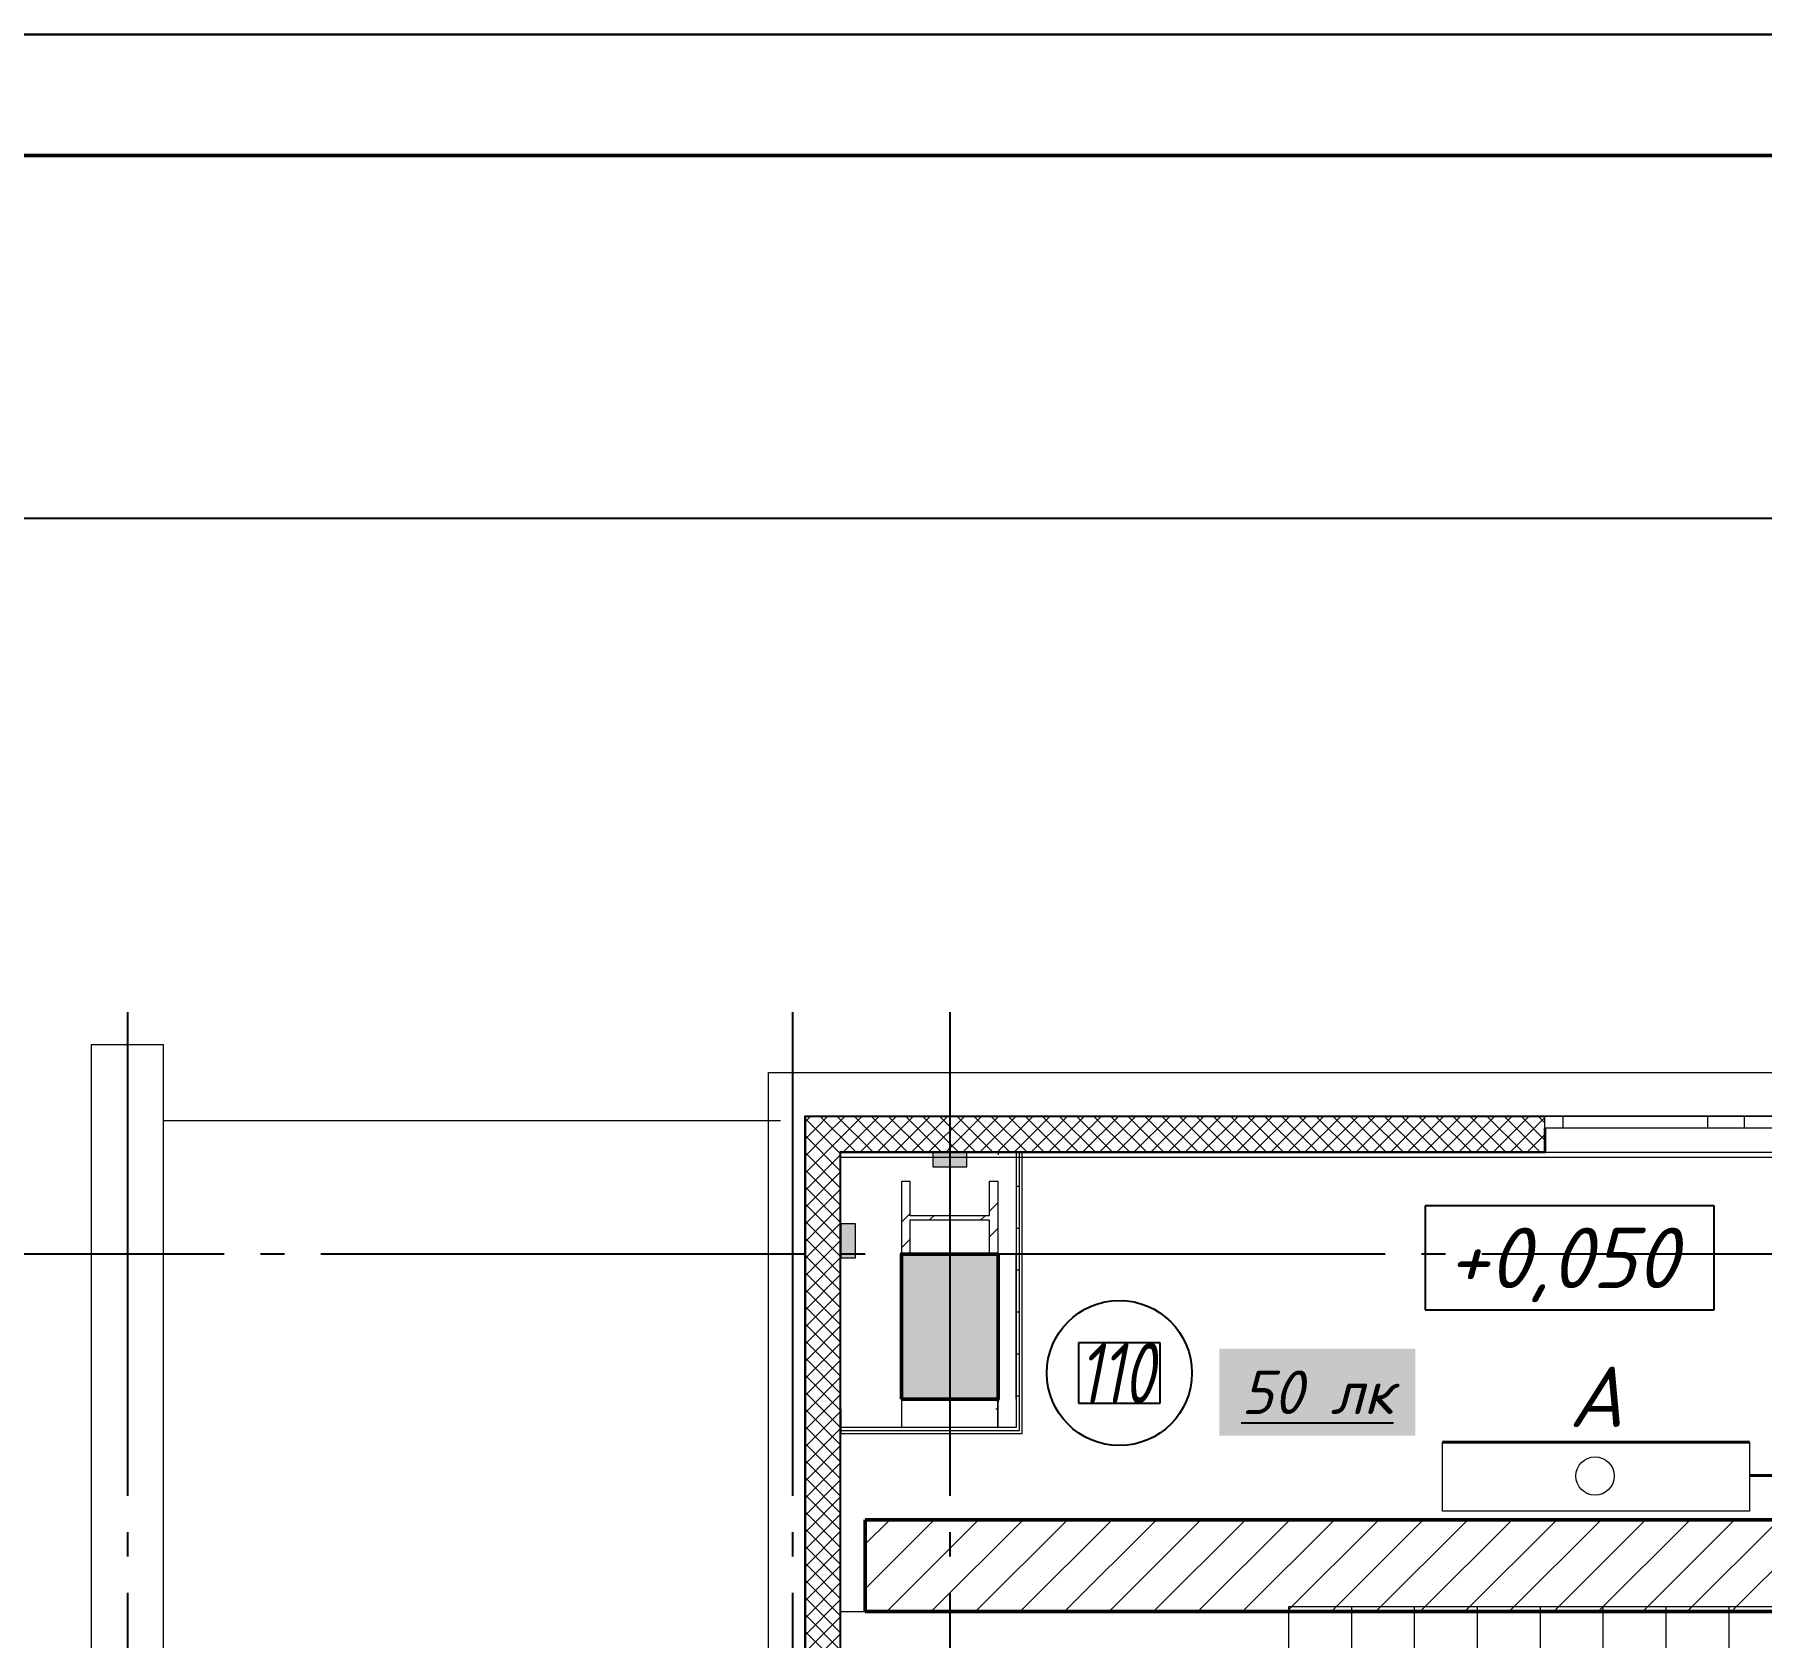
# Model space of a CAD drawing. Header units: millimetres. Extents: x 0 to 1293, y 0 to 420.
# Drawn here: x 60.3 to 131.7, y 353.7 to 420 of the extents above; entities that cross this region are included whole.
import ezdxf

# ---------------------------------------------------------------- set-up
doc = ezdxf.new("R2010")
doc.units = ezdxf.units.MM
for name, pattern in [('JIS_02_2.0', [3, 2, -1]), ('ГОСТ 2.303 5', [24, 20, -1.5, 1, -1.5]), ('СПКБ-0000-000-АР#001$0$Achse', [2300, 0, -800, 1500, 0])]:
    doc.linetypes.add(name, pattern=pattern)
for name, color, linetype in [('@000', 7, 'Continuous'), ('Viewport2ForCustomObjects_0', 7, 'Continuous'), ('Номер помещения', 7, 'Continuous'), ('Рамка', 7, 'Continuous'), ('СПКБ-0000-000-АР#001$0$Двери ArchiCAD', 7, 'Continuous'), ('СПКБ-0000-000-АР#001$0$Колонны новые', 7, 'Continuous'), ('СПКБ-0000-000-АР#001$0$Колонны существующие', 7, 'Continuous'), ('СПКБ-0000-000-АР#001$0$Лестница', 7, 'Continuous'), ('СПКБ-0000-000-АР#001$0$Окна ArchiCAD', 7, 'Continuous'), ('СПКБ-0000-000-АР#001$0$Перекрытие новые', 7, 'Continuous'), ('СПКБ-0000-000-АР#001$0$Стены', 7, 'Continuous'), ('СПКБ-0000-000-АР#001$0$Фахверк', 7, 'Continuous'), ('Строительные оси', 7, 'Continuous'), ('ЭО_АВАРИЙНОЕ ОСВЕЩЕНИЕ', 7, 'Continuous'), ('ЭО_РАБОЧЕЕ ОСВЕЩЕНИЕ', 7, 'Continuous')]:
    doc.layers.add(name, color=color, linetype=linetype)
for name, color, linetype, lineweight, true_color in [('СПКБ-0000-000-АР#001$0$Двери ArchiCAD_Ном._пера__23', 7, 'Continuous', 35, 0xff6600), ('СПКБ-0000-000-АР#001$0$Двери ArchiCAD_Ном._пера__3', 7, 'Continuous', 18, 0xff6600), ('СПКБ-0000-000-АР#001$0$Двери ArchiCAD_Ном._пера__58', 7, 'Continuous', 50, 0xdf0000), ('СПКБ-0000-000-АР#001$0$Колонны новые_Ном._пера__108', 7, 'Continuous', 13, 0xfd8379), ('СПКБ-0000-000-АР#001$0$Колонны существующие_Ном._пера__102', 7, 'Continuous', 13, 0xcccccc), ('СПКБ-0000-000-АР#001$0$Окна ArchiCAD_Ном._пера__68', 7, 'Continuous', 20, 0xfd4435), ('СПКБ-0000-000-АР#001$0$Стены_Ном._пера__58', 7, 'Continuous', 50, 0xdf0000), ('СПКБ-0000-000-АР#001$0$Стены_Ном._пера__68', 7, 'Continuous', 20, 0xfd4435), ('СПКБ-0000-000-АР#001$0$Фахверк_Ном._пера__102', 7, 'Continuous', 13, 0xcccccc)]:
    doc.layers.add(name, color=color, linetype=linetype, lineweight=lineweight, true_color=true_color)
for name, color, linetype, lineweight in [('СПКБ-0000-000-АР#001$0$Колонны новые_Ном._пера__20', 1, 'Continuous', 20), ('СПКБ-0000-000-АР#001$0$Колонны существующие_Ном._пера__141', 7, 'Continuous', 50), ('СПКБ-0000-000-АР#001$0$Лестница_Ном._пера__20', 1, 'Continuous', 20), ('СПКБ-0000-000-АР#001$0$Линии_Ном._пера__20', 1, 'Continuous', 20), ('СПКБ-0000-000-АР#001$0$Окна ArchiCAD_Ном._пера__6', 5, 'Continuous', 9), ('СПКБ-0000-000-АР#001$0$Перекрытие новые_Ном._пера__2', 8, 'Continuous', 15), ('СПКБ-0000-000-АР#001$0$Перекрытие новые_Ном._пера__20', 1, 'Continuous', 20), ('СПКБ-0000-000-АР#001$0$Стены_Ном._пера__1', 7, 'Continuous', 13), ('СПКБ-0000-000-АР#001$0$Стены_Ном._пера__20', 1, 'Continuous', 20), ('СПКБ-0000-000-АР#001$0$Фахверк_Ном._пера__1', 7, 'Continuous', 13)]:
    doc.layers.add(name, color=color, linetype=linetype, lineweight=lineweight)
doc.styles.add('1.8', font='isocpeui.ttf', dxfattribs={"height": 1.8})
doc.styles.add('2.5', font='isocpeui.ttf')
doc.styles.add('CustomTextStyle25', font='isocpeui.ttf', dxfattribs={"width": 0.73848, "height": 2.5})
doc.styles.add('CustomTextStyle9', font='isocpeui.ttf', dxfattribs={"height": 2.5})
pattern_1 = [(45, (0, 0), (-35.35534, 35.35534), []), (135, (0, 0), (35.35534, 35.35534), [])]
pattern_2 = [(0, (0, 0), (0, 173.2051), [0, -100]), (0, (50, 86.6), (0, 173.2051), [0, -100])]
pattern_3 = [(45, (0, 0), (-159.099, 159.099), []), (45, (-53.03, 53.03), (-159.099, 159.099), [])]
pattern_4 = [(45, (0, 0), (-91.9239, 91.9239), [])]

# ---------------------------------------------------------------- blocks, each defined once
blk = doc.blocks.new('СПКБ-0000-000-АР#001$0$Перекрытие_5', base_point=(-24406.7, 23407.7))
at = {"layer": 'СПКБ-0000-000-АР#001$0$Перекрытие новые_Ном._пера__20', "color": 1, "linetype": 'Continuous', "lineweight": 20, "flags": 128}
blk.add_lwpolyline([(-24406.7, 23407.7), (-22556.3, 23407.7), (-22556.3, 20627.7), (-24406.7, 20627.7)], close=True, dxfattribs=at)
blk = doc.blocks.new('СПКБ-0000-000-АР#001$0$Перекрытие_14', base_point=(-24406.7, 25286.1))
at = {"layer": 'СПКБ-0000-000-АР#001$0$Перекрытие новые_Ном._пера__2', "color": 8, "linetype": 'Continuous', "lineweight": 15, "flags": 128}
blk.add_lwpolyline([(-24406.7, 25286.1), (17886.7, 25286.1), (17886.7, 19190.9), (18207.5, 19191.7), (18218.1, 15055.7), (18468.1, 15055.7), (18468.1, 13655.7), (18218.1, 13655.7), (18247.5, 3579.8), (17892.7, 3578.9), (17892.7, -2534.3), (-24406.7, -2530.3)], close=True, dxfattribs=at)
blk = doc.blocks.new('СПКБ-0000-000-АР#001$0$Двустворчатое Окно 19')
at = {"layer": 'СПКБ-0000-000-АР#001$0$Окна ArchiCAD_Ном._пера__6', "color": 5, "linetype": 'Continuous', "lineweight": 9}
for p, q in [((-747, 100), (747, 100)), ((-750, 0), (-675, 0)), ((-675, 0), (-675, -50)), ((-675, 0), (-75, 0)), ((-75, -50), (-75, 0)), ((-75, 0), (0, 0)), ((0, 0), (75, 0)), ((75, 0), (75, -50)), ((75, 0), (675, 0)), ((675, -50), (675, 0)), ((675, 0), (750, 0)), ((-750, -50), (750, -50)), ((-675, -50), (-750, -50)), ((-75, -50), (-675, -50)), ((0, -50), (-75, -50)), ((75, -50), (0, -50)), ((675, -50), (75, -50)), ((750, -50), (675, -50))]:
    blk.add_line(p, q, dxfattribs=at)
at = {"layer": 'СПКБ-0000-000-АР#001$0$Окна ArchiCAD_Ном._пера__68', "color": 20, "linetype": 'Continuous', "lineweight": 20, "true_color": 0xfd4435}
for p, q in [((-750, -47), (-750, 0)), ((750, -47), (750, 0)), ((-750, -50), (-750, -47)), ((750, -50), (750, -47))]:
    blk.add_line(p, q, dxfattribs=at)
blk = doc.blocks.new('СПКБ-0000-000-АР#001$0$Стена_1', base_point=(17892.7, 25306.1))
at = {"layer": 'СПКБ-0000-000-АР#001$0$Стены_Ном._пера__68', "linetype": 'Continuous', "lineweight": 20, "true_color": 0xfd4435}
for points in [[(-21497.3, 25456.1), (-24556.7, 25456.1), (-24553.7, 25453.1), (-21497.3, 25453.1)], [(-21494.3, 25306.1), (-21494.3, 25406.1), (-21497.3, 25406.1), (-21497.3, 25309.1), (-21497.3, 25306.1)], [(-24409.7, 25309.1), (-24406.7, 25306.1), (-21497.3, 25306.1), (-21497.3, 25309.1)]]:
    blk.add_hatch(color=20, dxfattribs=at).paths.add_polyline_path(points)
h = blk.add_hatch(dxfattribs=at)
h.set_pattern_fill('СЕТКА_5X5_ДИАГОНАЛЬНАЯ', color=20, style=0, pattern_type=2)
h.set_pattern_definition(pattern_1)
h.paths.add_polyline_path([(-21497.3, 25453.1), (-24553.7, 25453.1), (-24409.7, 25309.1), (-21497.3, 25309.1), (-21497.3, 25406.1)])
at = {"layer": 'СПКБ-0000-000-АР#001$0$Стены_Ном._пера__68', "color": 20, "linetype": 'Continuous', "lineweight": 20, "true_color": 0xfd4435}
for p, q in [((-21497.3, 25453.1), (-24553.7, 25453.1)), ((-21497.3, 25456.1), (-21497.3, 25453.1)), ((-21497.3, 25453.1), (-21497.3, 25406.1)), ((-21497.3, 25406.1), (-21494.3, 25406.1)), ((-21497.3, 25309.1), (-21497.3, 25406.1)), ((-21494.3, 25406.1), (-21494.3, 25306.1)), ((-24409.7, 25309.1), (-21497.3, 25309.1)), ((-21497.3, 25306.1), (-21494.3, 25306.1))]:
    blk.add_line(p, q, dxfattribs=at)
at = {"layer": 'СПКБ-0000-000-АР#001$0$Стены_Ном._пера__68', "color": 20, "linetype": 'Continuous', "lineweight": 20, "true_color": 0xfd4435, "flags": 128}
for points in [[(-21497.3, 25456.1), (-24556.7, 25456.1)], [(-24406.7, 25306.1), (-21497.3, 25306.1)]]:
    blk.add_lwpolyline(points, dxfattribs=at)
at = {"layer": 'СПКБ-0000-000-АР#001$0$Окна ArchiCAD', "color": 5, "linetype": 'Continuous', "lineweight": 9, "zscale": 1000, "rotation": 180}
blk.add_blockref('СПКБ-0000-000-АР#001$0$Двустворчатое Окно 19', (-20747.3, 25406.1), dxfattribs=at)
blk = doc.blocks.new('СПКБ-0000-000-АР#001$0$Стена_2', base_point=(-24406.7, 25306.1))
at = {"layer": 'СПКБ-0000-000-АР#001$0$Стены_Ном._пера__68', "linetype": 'Continuous', "lineweight": 20, "true_color": 0xfd4435}
for points in [[(-24556.7, 25456.1), (-24556.7, 25010.1), (-24553.7, 25010.1), (-24553.7, 25453.1)], [(-24406.7, 25010.1), (-24406.7, 25306.1), (-24409.7, 25309.1), (-24409.7, 25010.1)], [(-24556.7, 25010.1), (-24556.7, 24870.1), (-24553.7, 24870.1), (-24553.7, 25010.1)], [(-24409.7, 24870.1), (-24406.9, 24870.1), (-24406.9, 25010.1), (-24409.7, 25010.1)], [(-24556.7, 24870.1), (-24556.7, 18955.7), (-24553.7, 18955.7), (-24553.7, 24870.1)], [(-24406.7, 18955.7), (-24406.7, 24870.1), (-24409.7, 24870.1), (-24409.7, 18955.7)]]:
    blk.add_hatch(color=20, dxfattribs=at).paths.add_polyline_path(points)
h = blk.add_hatch(dxfattribs=at)
h.set_pattern_fill('СЕТКА_5X5_ДИАГОНАЛЬНАЯ', color=20, style=0, pattern_type=2)
h.set_pattern_definition(pattern_1)
h.paths.add_polyline_path([(-24409.7, 25010.1), (-24409.7, 25309.1), (-24553.7, 25453.1), (-24553.7, 25010.1)])
h = blk.add_hatch(dxfattribs=at)
h.set_pattern_fill('СЕТКА_5X5_ДИАГОНАЛЬНАЯ', color=20, style=0, pattern_type=2)
h.set_pattern_definition(pattern_1)
h.paths.add_polyline_path([(-24553.7, 25010.1), (-24553.7, 24870.1), (-24409.7, 24870.1), (-24409.7, 25010.1)])
h = blk.add_hatch(dxfattribs=at)
h.set_pattern_fill('СЕТКА_5X5_ДИАГОНАЛЬНАЯ', color=20, style=0, pattern_type=2)
h.set_pattern_definition(pattern_1)
h.paths.add_polyline_path([(-24409.7, 18955.7), (-24409.7, 24870.1), (-24553.7, 24870.1), (-24553.7, 18955.7)])
at = {"layer": 'СПКБ-0000-000-АР#001$0$Стены_Ном._пера__68', "color": 20, "linetype": 'Continuous', "lineweight": 20, "true_color": 0xfd4435}
for p, q in [((-24553.7, 25453.1), (-24553.7, 25010.1)), ((-24409.7, 25010.1), (-24409.7, 25309.1)), ((-24553.7, 25010.1), (-24553.7, 24870.1)), ((-24409.7, 24870.1), (-24409.7, 25010.1)), ((-24553.7, 24870.1), (-24553.7, 18955.7)), ((-24409.7, 18955.7), (-24409.7, 24870.1))]:
    blk.add_line(p, q, dxfattribs=at)
at = {"layer": 'СПКБ-0000-000-АР#001$0$Стены_Ном._пера__68', "color": 20, "linetype": 'Continuous', "lineweight": 20, "true_color": 0xfd4435, "flags": 128}
for points in [[(-24556.7, 25456.1), (-24556.7, 17660.6)], [(-24406.7, 25010.1), (-24406.7, 25306.1)], [(-24406.7, 18955.7), (-24406.7, 24870.1)]]:
    blk.add_lwpolyline(points, dxfattribs=at)
blk = doc.blocks.new('СПКБ-0000-000-АР#001$0$Стена_65', base_point=(-24406.7, 24244.5))
at = {"layer": 'СПКБ-0000-000-АР#001$0$Стены_Ном._пера__20', "linetype": 'Continuous', "lineweight": 20}
h = blk.add_hatch(dxfattribs=at)
h.set_pattern_fill('ШТУКАТУРКА', color=1, style=0, pattern_type=2)
h.set_pattern_definition(pattern_2)
h.paths.add_polyline_path([(-23681.9, 24169.5), (-24406.7, 24169.5), (-24406.7, 24156.5), (-23668.9, 24156.5)])
h = blk.add_hatch(dxfattribs=at)
h.set_pattern_fill('ШТУКАТУРКА', color=1, style=0, pattern_type=2)
h.set_pattern_definition(pattern_2)
h.paths.add_polyline_path([(-24406.7, 24144.5), (-23656.9, 24144.5), (-23668.9, 24156.5), (-24406.7, 24156.5)])
at = {"layer": 'СПКБ-0000-000-АР#001$0$Стены_Ном._пера__1', "color": 7, "linetype": 'СПКБ-0000-000-АР#001$0$Achse', "lineweight": 13, "flags": 128}
blk.add_lwpolyline([(-23756.9, 24244.5), (-24406.7, 24244.5)], dxfattribs=at)
at = {"layer": 'СПКБ-0000-000-АР#001$0$Стены_Ном._пера__1', "color": 7, "linetype": 'Continuous', "lineweight": 13, "flags": 128}
blk.add_lwpolyline([(-24406.7, 24244.5), (-24406.7, 24169.5)], dxfattribs=at)
at = {"layer": 'СПКБ-0000-000-АР#001$0$Стены_Ном._пера__20', "color": 1, "linetype": 'Continuous', "lineweight": 20, "flags": 128}
for points in [[(-24406.7, 24169.5), (-24406.7, 24156.5)], [(-24406.7, 24156.5), (-24406.7, 24144.5)], [(-24406.7, 24144.5), (-23656.9, 24144.5)]]:
    blk.add_lwpolyline(points, dxfattribs=at)
at = {"layer": 'СПКБ-0000-000-АР#001$0$Стены_Ном._пера__68', "color": 20, "linetype": 'Continuous', "lineweight": 20, "true_color": 0xfd4435}
for p, q in [((-23681.9, 24169.5), (-24406.7, 24169.5)), ((-24406.7, 24156.5), (-23668.9, 24156.5))]:
    blk.add_line(p, q, dxfattribs=at)
blk = doc.blocks.new('СПКБ-0000-000-АР#001$0$Стена_66', base_point=(-23756.9, 24244.5))
at = {"layer": 'СПКБ-0000-000-АР#001$0$Стены_Ном._пера__20', "linetype": 'Continuous', "lineweight": 20}
h = blk.add_hatch(dxfattribs=at)
h.set_pattern_fill('ШТУКАТУРКА', color=1, style=0, pattern_type=2)
h.set_pattern_definition(pattern_2)
h.paths.add_polyline_path([(-23681.9, 25306.1), (-23681.9, 24885.7), (-23668.9, 24885.7), (-23668.9, 25306.1)])
h = blk.add_hatch(dxfattribs=at)
h.set_pattern_fill('ШТУКАТУРКА', color=1, style=0, pattern_type=2)
h.set_pattern_definition(pattern_2)
h.paths.add_polyline_path([(-23656.9, 24885.7), (-23656.9, 25306.1), (-23668.9, 25306.1), (-23668.9, 24885.7)])
h = blk.add_hatch(dxfattribs=at)
h.set_pattern_fill('ШТУКАТУРКА', color=1, style=0, pattern_type=2)
h.set_pattern_definition(pattern_2)
h.paths.add_polyline_path([(-23668.9, 24285.7), (-23668.9, 24885.7), (-23681.9, 24885.7), (-23681.9, 24285.7)])
h = blk.add_hatch(dxfattribs=at)
h.set_pattern_fill('ШТУКАТУРКА', color=1, style=0, pattern_type=2)
h.set_pattern_definition(pattern_2)
h.paths.add_polyline_path([(-23656.9, 24285.7), (-23656.9, 24885.7), (-23668.9, 24885.7), (-23668.9, 24285.7)])
h = blk.add_hatch(dxfattribs=at)
h.set_pattern_fill('ШТУКАТУРКА', color=1, style=0, pattern_type=2)
h.set_pattern_definition(pattern_2)
h.paths.add_polyline_path([(-23681.9, 24285.7), (-23681.9, 24169.5), (-23668.9, 24156.5), (-23668.9, 24285.7)])
h = blk.add_hatch(dxfattribs=at)
h.set_pattern_fill('ШТУКАТУРКА', color=1, style=0, pattern_type=2)
h.set_pattern_definition(pattern_2)
h.paths.add_polyline_path([(-23656.9, 24144.5), (-23656.9, 24285.7), (-23668.9, 24285.7), (-23668.9, 24156.5)])
at = {"layer": 'СПКБ-0000-000-АР#001$0$Стены_Ном._пера__1', "color": 7, "linetype": 'Continuous', "lineweight": 13, "flags": 128}
blk.add_lwpolyline([(-23756.9, 25306.1), (-23681.9, 25306.1)], dxfattribs=at)
at = {"layer": 'СПКБ-0000-000-АР#001$0$Стены_Ном._пера__1', "color": 7, "linetype": 'СПКБ-0000-000-АР#001$0$Achse', "lineweight": 13, "flags": 128}
for points in [[(-23756.9, 25306.1), (-23756.9, 24885.7)], [(-23756.9, 24285.7), (-23756.9, 24244.5)]]:
    blk.add_lwpolyline(points, dxfattribs=at)
at = {"layer": 'СПКБ-0000-000-АР#001$0$Стены_Ном._пера__20', "color": 1, "linetype": 'Continuous', "lineweight": 20, "flags": 128}
for points in [[(-23681.9, 25306.1), (-23668.9, 25306.1)], [(-23668.9, 25306.1), (-23656.9, 25306.1)], [(-23656.9, 24144.5), (-23656.9, 25306.1)]]:
    blk.add_lwpolyline(points, dxfattribs=at)
at = {"layer": 'СПКБ-0000-000-АР#001$0$Стены_Ном._пера__68', "color": 20, "linetype": 'Continuous', "lineweight": 20, "true_color": 0xfd4435}
for p, q in [((-23681.9, 25306.1), (-23681.9, 24885.7)), ((-23668.9, 24885.7), (-23668.9, 25306.1)), ((-23681.9, 24285.7), (-23681.9, 24885.7)), ((-23681.9, 24885.7), (-23681.9, 24285.7)), ((-23668.9, 24285.7), (-23668.9, 24885.7)), ((-23681.9, 24285.7), (-23681.9, 24169.5)), ((-23668.9, 24156.5), (-23668.9, 24285.7))]:
    blk.add_line(p, q, dxfattribs=at)
blk = doc.blocks.new('СПКБ-0000-000-АР#001$0$Колонна_28', base_point=(-23956.9, 24585.7))
at = {"layer": 'СПКБ-0000-000-АР#001$0$Колонны существующие_Ном._пера__102', "linetype": 'Continuous', "lineweight": 13, "true_color": 0xcccccc}
blk.add_hatch(color=254, dxfattribs=at).paths.add_polyline_path([(-24156.9, 24285.7), (-23756.9, 24285.7), (-23756.9, 24885.7), (-24156.9, 24885.7)])
at = {"layer": 'СПКБ-0000-000-АР#001$0$Колонны существующие_Ном._пера__141', "color": 7, "linetype": 'Continuous', "lineweight": 50, "flags": 128}
blk.add_lwpolyline([(-24156.9, 24285.7), (-23756.9, 24285.7), (-23756.9, 24885.7), (-24156.9, 24885.7)], close=True, dxfattribs=at)
blk = doc.blocks.new('СПКБ-0000-000-АР#001$0$Колонна_99', base_point=(-23956.9, 25035.7))
at = {"layer": 'СПКБ-0000-000-АР#001$0$Колонны новые_Ном._пера__108', "linetype": 'Continuous', "lineweight": 13, "true_color": 0xfd8379}
h = blk.add_hatch(dxfattribs=at)
h.set_pattern_fill('СТАЛЬ', color=11, style=0, pattern_type=2)
h.set_pattern_definition(pattern_3)
h.paths.add_polyline_path([(-23756.9, 25185.7), (-23793.5, 25185.7), (-23793.5, 25044.5), (-24120.2, 25044.5), (-24120.2, 25185.7), (-24156.9, 25185.7), (-24156.9, 24885.7), (-24120.2, 24885.7), (-24120.2, 25027), (-23793.5, 25027), (-23793.5, 24885.7), (-23756.9, 24885.7)])
at = {"layer": 'СПКБ-0000-000-АР#001$0$Колонны новые_Ном._пера__20', "color": 1, "linetype": 'Continuous', "lineweight": 20}
for p, q in [((-24120.2, 25185.7), (-24156.9, 25185.7)), ((-24156.9, 25185.7), (-24156.9, 24885.7)), ((-24120.2, 25044.5), (-24120.2, 25185.7)), ((-23756.9, 25185.7), (-23793.5, 25185.7)), ((-23793.5, 25185.7), (-23793.5, 25044.5)), ((-23756.9, 24885.7), (-23756.9, 25185.7)), ((-23793.5, 25044.5), (-24120.2, 25044.5)), ((-24120.2, 24885.7), (-24120.2, 25027)), ((-24120.2, 25027), (-23793.5, 25027)), ((-23793.5, 25027), (-23793.5, 24885.7)), ((-24156.9, 24885.7), (-24120.2, 24885.7)), ((-23793.5, 24885.7), (-23756.9, 24885.7))]:
    blk.add_line(p, q, dxfattribs=at)
blk = doc.blocks.new('СПКБ-0000-000-АР#001$0$Колонна_100', base_point=(-24156.9, 24228.2))
at = {"layer": 'СПКБ-0000-000-АР#001$0$Колонны новые_Ном._пера__108', "linetype": 'Continuous', "lineweight": 13, "true_color": 0xfd8379}
h = blk.add_hatch(dxfattribs=at)
h.set_pattern_fill('СТАЛЬ', color=11, style=0, pattern_type=2)
h.set_pattern_definition(pattern_3)
h.paths.add_polyline_path([(-23756.9, 24169.4), (-23756.9, 24282.4), (-23756.9, 24284.4), (-23758.9, 24284.4), (-24154.9, 24284.4), (-24156.9, 24284.4), (-24156.9, 24282.4), (-24156.9, 24169.4), (-24154.9, 24169.4), (-24154.9, 24282.4), (-23758.9, 24282.4), (-23758.9, 24169.4)])
at = {"layer": 'СПКБ-0000-000-АР#001$0$Колонны новые_Ном._пера__20', "color": 1, "linetype": 'Continuous', "lineweight": 20}
for p, q in [((-24154.9, 24284.4), (-24156.9, 24284.4)), ((-24156.9, 24284.4), (-24156.9, 24282.4)), ((-24156.9, 24282.4), (-24156.9, 24169.4)), ((-23758.9, 24284.4), (-24154.9, 24284.4)), ((-24154.9, 24169.4), (-24154.9, 24282.4)), ((-24154.9, 24282.4), (-23758.9, 24282.4)), ((-23756.9, 24284.4), (-23758.9, 24284.4)), ((-23758.9, 24282.4), (-23758.9, 24169.4)), ((-23756.9, 24282.4), (-23756.9, 24284.4)), ((-23756.9, 24169.4), (-23756.9, 24282.4)), ((-24156.9, 24169.4), (-24154.9, 24169.4)), ((-23758.9, 24169.4), (-23756.9, 24169.4))]:
    blk.add_line(p, q, dxfattribs=at)
blk = doc.blocks.new('СПКБ-0000-000-АР#001$0$Лестничный Марш ЖБ 19_3')
at = {"layer": 'СПКБ-0000-000-АР#001$0$Лестница_Ном._пера__20', "color": 1, "linetype": 'Continuous', "lineweight": 20}
for p, q in [((1350, 2860), (0, 2860)), ((0, 2860), (0, 0)), ((675, 2860), (475, 2660)), ((675, 0), (675, 2860)), ((875, 2660), (675, 2860)), ((1350, 0), (1350, 2860)), ((0, 2600), (1350, 2600)), ((0, 2340), (1350, 2340)), ((0, 2080), (1350, 2080)), ((0, 1820), (1350, 1820)), ((0, 1560), (1350, 1560)), ((0, 1300), (1350, 1300)), ((0, 1040), (1350, 1040)), ((0, 780), (1350, 780)), ((0, 520), (1350, 520)), ((0, 260), (1350, 260)), ((0, 0), (1350, 0))]:
    blk.add_line(p, q, dxfattribs=at)
for start, end in [(0, 180), (180, 0)]:
    blk.add_arc((675, 0), 100, start, end, dxfattribs=at)
blk = doc.blocks.new('СПКБ-0000-000-АР#001$0$Двупольная Дверь 19_10')
at = {"layer": 'СПКБ-0000-000-АР#001$0$Двери ArchiCAD_Ном._пера__23', "color": 30, "linetype": 'Continuous', "lineweight": 35, "true_color": 0xff6600}
for p, q in [((-660, 0), (-700, 0)), ((-700, 0), (-700, -115)), ((-660, -115), (-660, 0)), ((700, 0), (660, 0)), ((660, 0), (660, -115)), ((700, -115), (700, 0)), ((-700, -115), (-660, -115)), ((660, -115), (700, -115))]:
    blk.add_line(p, q, dxfattribs=at)
at = {"layer": 'СПКБ-0000-000-АР#001$0$Двери ArchiCAD_Ном._пера__3', "color": 30, "linetype": 'Continuous', "lineweight": 18, "true_color": 0xff6600}
for p, q in [((-660, 0), (-88.4, 330)), ((660, 0), (88.4, 330))]:
    blk.add_line(p, q, dxfattribs=at)
for centre, start, end in [((-660, 0), 0, 30), ((660, 0), 150, 180)]:
    blk.add_arc(centre, 660, start, end, dxfattribs=at)
at = {"layer": 'СПКБ-0000-000-АР#001$0$Двери ArchiCAD_Ном._пера__58', "color": 12, "linetype": 'Continuous', "lineweight": 50, "true_color": 0xdf0000}
for p, q in [((-700, 0), (-737, 0)), ((-700, 0), (-700, -115)), ((700, 0), (700, -115)), ((700, 0), (737, 0)), ((-700, -115), (-700, -380)), ((700, -115), (700, -380)), ((-700, -380), (-737, -380)), ((700, -380), (737, -380))]:
    blk.add_line(p, q, dxfattribs=at)
blk = doc.blocks.new('СПКБ-0000-000-АР#001$0$Стена_149', base_point=(-17956.9, 23407.7))
at = {"layer": 'СПКБ-0000-000-АР#001$0$Стены_Ном._пера__20', "linetype": 'Continuous', "lineweight": 20}
h = blk.add_hatch(dxfattribs=at)
h.set_pattern_fill('КИРПИЧ_ОБЫКНОВЕННЫЙ', color=1, style=0, pattern_type=2)
h.set_pattern_definition(pattern_4)
h.paths.add_polyline_path([(-24306.7, 23787.7), (-24306.7, 23407.7), (-19554.1, 23407.7), (-19554.1, 23672.7), (-19554.1, 23787.7)])
h = blk.add_hatch(dxfattribs=at)
h.set_pattern_fill('КИРПИЧ_ОБЫКНОВЕННЫЙ', color=1, style=0, pattern_type=2)
h.set_pattern_definition(pattern_4)
h.paths.add_polyline_path([(-18154.1, 23787.7), (-18154.1, 23672.7), (-18154.1, 23407.7), (-18146.9, 23407.7), (-18146.9, 23787.7)])
at = {"layer": 'СПКБ-0000-000-АР#001$0$Стены_Ном._пера__58', "color": 12, "linetype": 'Continuous', "lineweight": 50, "true_color": 0xdf0000}
for p, q in [((-19554.1, 23787.7), (-19591.1, 23787.7)), ((-19554.1, 23787.7), (-19554.1, 23672.7)), ((-18154.1, 23787.7), (-18117.1, 23787.7)), ((-18154.1, 23787.7), (-18154.1, 23672.7)), ((-19554.1, 23672.7), (-19554.1, 23407.7)), ((-18154.1, 23672.7), (-18154.1, 23407.7)), ((-19554.1, 23407.7), (-19591.1, 23407.7)), ((-18154.1, 23407.7), (-18117.1, 23407.7))]:
    blk.add_line(p, q, dxfattribs=at)
at = {"layer": 'СПКБ-0000-000-АР#001$0$Стены_Ном._пера__58', "color": 12, "linetype": 'Continuous', "lineweight": 50, "true_color": 0xdf0000, "flags": 128}
for points in [[(-19554.1, 23787.7), (-24306.7, 23787.7)], [(-24306.7, 23787.7), (-24306.7, 23407.7)], [(-18146.9, 23787.7), (-18154.1, 23787.7)], [(-24306.7, 23407.7), (-19554.1, 23407.7)], [(-18154.1, 23407.7), (-18146.9, 23407.7)]]:
    blk.add_lwpolyline(points, dxfattribs=at)
at = {"layer": 'СПКБ-0000-000-АР#001$0$Двери ArchiCAD', "color": 21, "linetype": 'Continuous', "lineweight": 18, "true_color": 0xff9955, "zscale": 1000}
blk.add_blockref('СПКБ-0000-000-АР#001$0$Двупольная Дверь 19_10', (-18854.1, 23787.7), dxfattribs=at)
blk = doc.blocks.new('СПКБ-0000-000-АР#001$0$Стена_152', base_point=(-27356.9, 18885.7))
at = {"layer": 'СПКБ-0000-000-АР#001$0$Стены_Ном._пера__20', "color": 1, "linetype": 'Continuous', "lineweight": 20, "flags": 128}
for points in [[(-27206.9, 25751), (-27506.9, 25751)], [(-27506.9, 25751), (-27506.9, 18885.7)], [(-27206.9, 18885.7), (-27206.9, 25751)]]:
    blk.add_lwpolyline(points, dxfattribs=at)
blk = doc.blocks.new('СПКБ-0000-000-АР#001$0$Колонна_164', base_point=(-23956.9, 25275.7))
at = {"layer": 'СПКБ-0000-000-АР#001$0$Фахверк_Ном._пера__102', "linetype": 'Continuous', "lineweight": 13, "true_color": 0xcccccc}
blk.add_hatch(color=254, dxfattribs=at).paths.add_polyline_path([(-23886.9, 25305.7), (-24026.9, 25305.7), (-24026.9, 25245.7), (-23886.9, 25245.7)])
at = {"layer": 'СПКБ-0000-000-АР#001$0$Фахверк_Ном._пера__1', "color": 7, "linetype": 'Continuous', "lineweight": 13, "flags": 128}
blk.add_lwpolyline([(-23886.9, 25305.7), (-24026.9, 25305.7), (-24026.9, 25245.7), (-23886.9, 25245.7)], close=True, dxfattribs=at)
blk = doc.blocks.new('СПКБ-0000-000-АР#001$0$Колонна_165', base_point=(-24376.9, 24940.1))
at = {"layer": 'СПКБ-0000-000-АР#001$0$Фахверк_Ном._пера__102', "linetype": 'Continuous', "lineweight": 13, "true_color": 0xcccccc}
blk.add_hatch(color=254, dxfattribs=at).paths.add_polyline_path([(-24406.9, 25010.1), (-24406.9, 24870.1), (-24346.9, 24870.1), (-24346.9, 25010.1)])
at = {"layer": 'СПКБ-0000-000-АР#001$0$Фахверк_Ном._пера__1', "color": 7, "linetype": 'Continuous', "lineweight": 13, "flags": 128}
blk.add_lwpolyline([(-24406.9, 25010.1), (-24406.9, 24870.1), (-24346.9, 24870.1), (-24346.9, 25010.1)], close=True, dxfattribs=at)
blk = doc.blocks.new('*E595')
at = {"layer": 'СПКБ-0000-000-АР#001$0$Линии_Ном._пера__20', "color": 1, "linetype": 'Continuous', "lineweight": 20}
for p, q in [((29.25, 307), (78.823, 307)), ((29.25, 227.248), (29.25, 307)), ((29.75, 305.002), (4.25, 305.002))]:
    blk.add_line(p, q, dxfattribs=at)
at = {"layer": 'СПКБ-0000-000-АР#001$0$Колонны новые', "color": 1, "lineweight": 20, "xscale": 0.01, "yscale": 0.01, "zscale": 0.01}
for name, p in [('СПКБ-0000-000-АР#001$0$Колонна_99', (36.75, 301)), ('СПКБ-0000-000-АР#001$0$Колонна_100', (34.75, 292.925))]:
    blk.add_blockref(name, p, dxfattribs=at)
at = {"layer": 'СПКБ-0000-000-АР#001$0$Колонны существующие', "color": 7, "lineweight": 50, "xscale": 0.01, "yscale": 0.01, "zscale": 0.01}
blk.add_blockref('СПКБ-0000-000-АР#001$0$Колонна_28', (36.75, 296.5), dxfattribs=at)
at = {"layer": 'СПКБ-0000-000-АР#001$0$Лестница', "color": 161, "linetype": 'Continuous', "lineweight": 20, "true_color": 0xaaaaff, "xscale": 0.01, "yscale": 0.01, "zscale": 10, "rotation": 270}
blk.add_blockref('СПКБ-0000-000-АР#001$0$Лестничный Марш ЖБ 19_3', (50.756, 284.919), dxfattribs=at)
at = {"layer": 'СПКБ-0000-000-АР#001$0$Перекрытие новые', "color": 8, "linetype": 'Continuous', "lineweight": 15, "xscale": 0.01, "yscale": 0.01, "zscale": 0.01}
blk.add_blockref('СПКБ-0000-000-АР#001$0$Перекрытие_14', (32.251, 303.504), dxfattribs=at)
at = {"layer": 'СПКБ-0000-000-АР#001$0$Перекрытие новые', "color": 1, "linetype": 'Continuous', "lineweight": 20, "xscale": 0.01, "yscale": 0.01, "zscale": 0.01}
blk.add_blockref('СПКБ-0000-000-АР#001$0$Перекрытие_5', (32.251, 284.72), dxfattribs=at)
at = {"layer": 'СПКБ-0000-000-АР#001$0$Стены', "color": 20, "lineweight": 20, "true_color": 0xfd4435, "xscale": 0.01, "yscale": 0.01, "zscale": 0.01}
for name, p in [('СПКБ-0000-000-АР#001$0$Стена_1', (455.245, 303.704)), ('СПКБ-0000-000-АР#001$0$Стена_2', (32.251, 303.704))]:
    blk.add_blockref(name, p, dxfattribs=at)
at = {"layer": 'СПКБ-0000-000-АР#001$0$Стены', "color": 12, "lineweight": 50, "true_color": 0xdf0000, "xscale": 0.01, "yscale": 0.01, "zscale": 0.01}
for name, p in [('СПКБ-0000-000-АР#001$0$Стена_152', (2.75, 239.5)), ('СПКБ-0000-000-АР#001$0$Стена_66', (38.75, 293.087)), ('СПКБ-0000-000-АР#001$0$Стена_65', (32.251, 293.087)), ('СПКБ-0000-000-АР#001$0$Стена_149', (96.75, 284.72))]:
    blk.add_blockref(name, p, dxfattribs=at)
at = {"layer": 'СПКБ-0000-000-АР#001$0$Фахверк', "color": 7, "lineweight": 13, "xscale": 0.01, "yscale": 0.01, "zscale": 0.01}
for name, p in [('СПКБ-0000-000-АР#001$0$Колонна_164', (36.75, 303.4)), ('СПКБ-0000-000-АР#001$0$Колонна_165', (32.55, 300.044))]:
    blk.add_blockref(name, p, dxfattribs=at)
blk = doc.blocks.new('*E596')
at = {"layer": 'Номер помещения', "color": 7, "true_color": 0xffffff}
for p, q in [((89.787, 309.993), (77.849, 309.993)), ((77.849, 309.993), (77.849, 305.693)), ((89.787, 305.693), (89.787, 309.993)), ((77.849, 305.693), (89.787, 305.693)), ((77.849, 305.693), (77.849, 305.693))]:
    blk.add_line(p, q, dxfattribs=at)
at = {"layer": 'Номер помещения', "color": 6, "linetype": 'Continuous'}
for p, q in [((89.787, 309.993), (77.849, 309.993)), ((77.849, 309.993), (77.849, 305.693)), ((89.787, 305.693), (89.787, 309.993)), ((77.849, 305.693), (89.787, 305.693))]:
    blk.add_line(p, q, dxfattribs=at)
at = {"layer": 'Номер помещения', "color": 7, "linetype": 'Continuous', "true_color": 0xffffff}
for p, q in [((66.889, 304.334), (63.514, 304.334)), ((63.514, 304.334), (63.514, 301.834)), ((66.889, 301.834), (66.889, 304.334)), ((63.514, 301.834), (66.889, 301.834)), ((63.514, 301.834), (63.514, 301.834))]:
    blk.add_line(p, q, dxfattribs=at)
at = {"layer": 'Номер помещения', "color": 6, "linetype": 'Continuous'}
blk.add_circle((65.202, 303.084), 3, dxfattribs=at)
at = {"layer": 'Строительные оси', "color": 3, "linetype": 'ГОСТ 2.303 5', "lineweight": 25}
for p, q in [((24.187, 318), (24.187, 14)), ((51.688, 318), (51.688, 14)), ((58.188, 318), (58.188, 14)), ((484.187, 308), (14, 308))]:
    blk.add_line(p, q, dxfattribs=at)
at = {"layer": 'ЭО_АВАРИЙНОЕ ОСВЕЩЕНИЕ', "color": 1, "lineweight": 40}
blk.add_line((78.559, 300.226), (91.249, 300.226), dxfattribs=at)
at = {"layer": 'ЭО_АВАРИЙНОЕ ОСВЕЩЕНИЕ', "color": 7, "lineweight": 0}
for p, q in [((78.559, 297.376), (78.559, 300.226)), ((91.249, 300.226), (91.249, 297.376)), ((91.249, 297.376), (78.559, 297.376))]:
    blk.add_line(p, q, dxfattribs=at)
at = {"layer": 'ЭО_АВАРИЙНОЕ ОСВЕЩЕНИЕ', "color": 1, "linetype": 'JIS_02_2.0', "lineweight": 40}
blk.add_line((91.249, 298.845), (113.334, 298.915), dxfattribs=at)
at = {"layer": 'ЭО_АВАРИЙНОЕ ОСВЕЩЕНИЕ', "color": 7, "lineweight": 0}
blk.add_circle((84.867, 298.825), 0.793, dxfattribs=at)
at = {"layer": 'Номер помещения', "color": 7, "linetype": 'Continuous', "style": 'CustomTextStyle9'}
blk.add_text('+0,050', height=2.5, dxfattribs=at).set_placement((78.749, 306.593))
at = {"layer": 'Номер помещения', "color": 7, "linetype": 'Continuous', "style": 'CustomTextStyle25', "width": 0.73848}
blk.add_text('110', height=2.5, dxfattribs=at).set_placement((63.514, 301.834))

msp = doc.modelspace()

# ---------------------------------------------------------------- linework, layer by layer
at = {"layer": 'Defpoints', "linetype": 'Continuous'}
msp.add_lwpolyline([(35, 56.586), (637.188, 56.586), (637.188, 400), (35, 400)], close=True, dxfattribs=at)
at = {"layer": 'Рамка', "lineweight": 30}
msp.add_lwpolyline([(891, 0), (0, 0), (0, 420), (891, 420)], close=True, dxfattribs=at)
at = {"layer": 'Рамка', "lineweight": 50}
msp.add_lwpolyline([(886, 5), (886, 415), (20, 415), (20, 5)], close=True, dxfattribs=at)

# ---------------------------------------------------------------- block references
at = {"layer": '@000', "color": 1, "linetype": 'JIS_02_2.0', "lineweight": 40}
msp.add_blockref('*E595', (61.438, 70.086), dxfattribs=at)
at = {"layer": 'Viewport2ForCustomObjects_0'}
msp.add_blockref('*E596', (40, 61.586), dxfattribs=at)

# ---------------------------------------------------------------- texts
at = {"layer": 'ЭО_АВАРИЙНОЕ ОСВЕЩЕНИЕ', "color": 1, "insert": (124.904, 363.686), "char_height": 2.5, "attachment_point": 5, "style": '2.5'}
msp.add_mtext('А', dxfattribs=at)
at = {"layer": 'ЭО_РАБОЧЕЕ ОСВЕЩЕНИЕ', "insert": (113.387, 363.873), "char_height": 1.8, "attachment_point": 5, "style": '1.8', "bg_fill": 1, "box_fill_scale": 1.5, "bg_fill_color": 7, "bg_fill_true_color": 16777215, "bg_fill_transparency": 0}
msp.add_mtext('{\\L50 лк}', dxfattribs=at)

doc.saveas('drawing.dxf')
